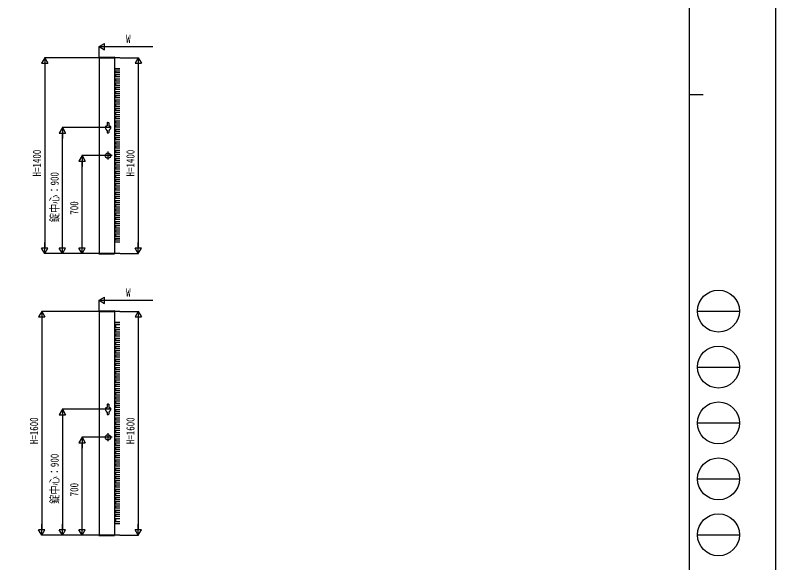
# Model space of a CAD drawing. Units: millimetres, scale not verified. Extents: x -8410 to 8410, y -5940 to 5940.
# Drawn here: x 2968 to 8410, y -3100 to 816 of the extents above; entities that cross this region are included whole.
import ezdxf
from ezdxf.enums import TextEntityAlignment as Align

# ---------------------------------------------------------------- set-up
doc = ezdxf.new("R2010")
doc.units = ezdxf.units.MM
doc.header["$LTSCALE"] = 30
for name, color, linetype in [('0-3_YKK_A1', 4, 'Continuous'), ('0-4_YKK_D', 6, 'Continuous'), ('0-5_YKK_ZWAK', 7, 'Continuous')]:
    doc.layers.add(name, color=color, linetype=linetype)
doc.styles.add('ＭＳ ゴシック', font='')
doc.styles.get('ＭＳ ゴシック').set_extended_font_data('MS Gothic')

msp = doc.modelspace()

# ---------------------------------------------------------------- linework, layer by layer
at = {"layer": '0-3_YKK_A1'}
for p, q in [((3567.67, 514.66), (3567.54, 512.11)), ((3567.54, 512.11), (3678.54, 512.11)), ((3568.04, 512.11), (3568.04, -887.89)), ((3718.04, 512.11), (3568.04, 512.11)), ((3568.67, 515.61), (3677.41, 515.61)), ((3678.04, 512.11), (3678.04, -887.89)), ((3678.4, 514.66), (3678.54, 512.11)), ((3718.04, 432.11), (3678.04, 432.11)), ((3718.04, 431.01), (3678.04, 431.01)), ((3718.04, 416.01), (3678.04, 416.01)), ((3718.04, 404.31), (3678.04, 404.31)), ((3718.04, 389.31), (3678.04, 389.31)), ((3686.84, 432.11), (3686.84, 431.01)), ((3686.84, 416.01), (3686.84, 404.31)), ((3686.84, 389.31), (3686.84, 374.31)), ((3718.04, 374.31), (3678.04, 374.31)), ((3718.04, 359.31), (3678.04, 359.31)), ((3718.04, 344.31), (3678.04, 344.31)), ((3718.04, 329.31), (3678.04, 329.31)), ((3686.84, 359.31), (3686.84, 344.31)), ((3686.84, 329.31), (3686.84, 314.31)), ((3718.04, 314.31), (3678.04, 314.31)), ((3718.04, 299.31), (3678.04, 299.31)), ((3718.04, 284.31), (3678.04, 284.31)), ((3686.84, 299.31), (3686.84, 284.31)), ((3718.04, 269.31), (3678.04, 269.31)), ((3718.04, 254.31), (3678.04, 254.31)), ((3718.04, 239.31), (3678.04, 239.31)), ((3718.04, 224.31), (3678.04, 224.31)), ((3686.84, 269.31), (3686.84, 254.31)), ((3686.84, 239.31), (3686.84, 224.31)), ((3718.04, 209.31), (3678.04, 209.31)), ((3718.04, 194.31), (3678.04, 194.31)), ((3718.04, 179.31), (3678.04, 179.31)), ((3718.04, 164.31), (3678.04, 164.31)), ((3686.84, 209.31), (3686.84, 194.31)), ((3686.84, 179.31), (3686.84, 164.31)), ((3718.04, 149.31), (3678.04, 149.31)), ((3718.04, 134.31), (3678.04, 134.31)), ((3718.04, 119.31), (3678.04, 119.31)), ((3686.84, 149.31), (3686.84, 134.31)), ((3686.84, 119.31), (3686.84, 104.31)), ((3718.04, 104.31), (3678.04, 104.31)), ((3718.04, 89.31), (3678.04, 89.31)), ((3718.04, 74.31), (3678.04, 74.31)), ((3718.04, 59.31), (3678.04, 59.31)), ((3686.84, 89.31), (3686.84, 74.31)), ((3686.84, 59.31), (3686.84, 44.31)), ((3654.04, 12.11), (3610.03, 12.11)), ((3614.54, 19.11), (3614.54, 5.11)), ((3619.54, 24.11), (3626.79, 24.11)), ((3626.79, 47.61), (3626.79, 24.11)), ((3628.79, 49.61), (3635.29, 49.61)), ((3637.29, 47.61), (3637.29, 24.11)), ((3637.29, 24.11), (3644.54, 24.11)), ((3649.54, 19.11), (3649.54, 5.11)), ((3718.04, 44.31), (3678.04, 44.31)), ((3718.04, 29.31), (3678.04, 29.31)), ((3718.04, 14.31), (3678.04, 14.31)), ((3686.84, 29.31), (3686.84, 14.31)), ((3626.79, -8.74), (3626.79, -23.39)), ((3628.79, -25.39), (3635.29, -25.39)), ((3637.29, -8.74), (3637.29, -23.39)), ((3718.04, -0.69), (3678.04, -0.69)), ((3718.04, -15.69), (3678.04, -15.69)), ((3718.04, -30.69), (3678.04, -30.69)), ((3718.04, -45.69), (3678.04, -45.69)), ((3686.84, -0.69), (3686.84, -15.69)), ((3686.84, -30.69), (3686.84, -45.69)), ((3718.04, -60.69), (3678.04, -60.69)), ((3718.04, -75.69), (3678.04, -75.69)), ((3718.04, -90.69), (3678.04, -90.69)), ((3718.04, -105.69), (3678.04, -105.69)), ((3686.84, -60.69), (3686.84, -75.69)), ((3686.84, -90.69), (3686.84, -105.69)), ((3632.04, -158.89), (3632.04, -216.89)), ((3718.04, -120.69), (3678.04, -120.69)), ((3718.04, -135.69), (3678.04, -135.69)), ((3718.04, -150.69), (3678.04, -150.69)), ((3686.84, -120.69), (3686.84, -135.69)), ((3686.84, -150.69), (3686.84, -165.69)), ((3661.04, -187.89), (3603.04, -187.89)), ((3718.04, -165.69), (3678.04, -165.69)), ((3718.04, -180.69), (3678.04, -180.69)), ((3718.04, -195.69), (3678.04, -195.69)), ((3718.04, -210.69), (3678.04, -210.69)), ((3686.84, -180.69), (3686.84, -195.69)), ((3686.84, -210.69), (3686.84, -225.69)), ((3718.04, -225.69), (3678.04, -225.69)), ((3718.04, -240.69), (3678.04, -240.69)), ((3718.04, -255.69), (3678.04, -255.69)), ((3718.04, -270.69), (3678.04, -270.69)), ((3686.84, -240.69), (3686.84, -255.69)), ((3686.84, -270.69), (3686.84, -285.69)), ((3718.04, -285.69), (3678.04, -285.69)), ((3718.04, -300.69), (3678.04, -300.69)), ((3718.04, -315.69), (3678.04, -315.69)), ((3686.84, -300.69), (3686.84, -315.69)), ((3718.04, -330.69), (3678.04, -330.69)), ((3718.04, -345.69), (3678.04, -345.69)), ((3718.04, -360.69), (3678.04, -360.69)), ((3718.04, -375.69), (3678.04, -375.69)), ((3686.84, -330.69), (3686.84, -345.69)), ((3686.84, -360.69), (3686.84, -375.69)), ((3718.04, -390.69), (3678.04, -390.69)), ((3718.04, -405.69), (3678.04, -405.69)), ((3718.04, -420.69), (3678.04, -420.69)), ((3686.84, -390.69), (3686.84, -405.69)), ((3686.84, -420.69), (3686.84, -435.69)), ((3718.04, -435.69), (3678.04, -435.69)), ((3718.04, -450.69), (3678.04, -450.69)), ((3718.04, -465.69), (3678.04, -465.69)), ((3718.04, -480.69), (3678.04, -480.69)), ((3686.84, -450.69), (3686.84, -465.69)), ((3686.84, -480.69), (3686.84, -495.69)), ((3718.04, -495.69), (3678.04, -495.69)), ((3718.04, -510.69), (3678.04, -510.69)), ((3718.04, -525.69), (3678.04, -525.69)), ((3718.04, -540.69), (3678.04, -540.69)), ((3686.84, -510.69), (3686.84, -525.69)), ((3686.84, -540.69), (3686.84, -555.69)), ((3718.04, -555.69), (3678.04, -555.69)), ((3718.04, -570.69), (3678.04, -570.69)), ((3718.04, -585.69), (3678.04, -585.69)), ((3686.84, -570.69), (3686.84, -585.69)), ((3718.04, -600.69), (3678.04, -600.69)), ((3718.04, -615.69), (3678.04, -615.69)), ((3718.04, -630.69), (3678.04, -630.69)), ((3718.04, -645.69), (3678.04, -645.69)), ((3686.84, -600.69), (3686.84, -615.69)), ((3686.84, -630.69), (3686.84, -645.69)), ((3718.04, -660.69), (3678.04, -660.69)), ((3718.04, -675.69), (3678.04, -675.69)), ((3718.04, -690.69), (3678.04, -690.69)), ((3718.04, -705.69), (3678.04, -705.69)), ((3686.84, -660.69), (3686.84, -675.69)), ((3686.84, -690.69), (3686.84, -705.69)), ((3718.04, -720.69), (3678.04, -720.69)), ((3718.04, -735.69), (3678.04, -735.69)), ((3718.04, -750.69), (3678.04, -750.69)), ((3686.84, -720.69), (3686.84, -735.69)), ((3686.84, -750.69), (3686.84, -765.69)), ((3718.04, -765.69), (3678.04, -765.69)), ((3718.04, -780.69), (3678.04, -780.69)), ((3718.04, -792.39), (3678.04, -792.39)), ((3718.04, -807.39), (3678.04, -807.39)), ((3718.04, -807.89), (3678.04, -807.89)), ((3686.84, -780.69), (3686.84, -792.39)), ((3686.84, -807.39), (3686.84, -807.89)), ((3567.54, -887.89), (3678.54, -887.89)), ((3567.67, -890.45), (3567.54, -887.9)), ((3718.04, -887.89), (3568.04, -887.89)), ((3568.67, -891.39), (3677.41, -891.39)), ((3678.4, -890.45), (3678.54, -887.9)), ((3567.67, -1299.72), (3567.54, -1302.27)), ((3567.54, -1302.27), (3678.54, -1302.27)), ((3568.04, -1302.27), (3568.04, -2902.27)), ((3718.04, -1302.27), (3568.04, -1302.27)), ((3568.67, -1298.77), (3677.41, -1298.77)), ((3678.04, -1302.27), (3678.04, -2902.27)), ((3678.4, -1299.72), (3678.54, -1302.27)), ((3718.04, -1382.27), (3678.04, -1382.27)), ((3718.04, -1383.37), (3678.04, -1383.37)), ((3718.04, -1398.37), (3678.04, -1398.37)), ((3686.84, -1382.27), (3686.84, -1383.37)), ((3686.84, -1398.37), (3686.84, -1420.07)), ((3718.04, -1420.07), (3678.04, -1420.07)), ((3718.04, -1435.07), (3678.04, -1435.07)), ((3718.04, -1450.07), (3678.04, -1450.07)), ((3718.04, -1465.07), (3678.04, -1465.07)), ((3686.84, -1435.07), (3686.84, -1450.07)), ((3686.84, -1465.07), (3686.84, -1480.07)), ((3718.04, -1480.07), (3678.04, -1480.07)), ((3718.04, -1495.07), (3678.04, -1495.07)), ((3718.04, -1510.07), (3678.04, -1510.07)), ((3686.84, -1495.07), (3686.84, -1510.07)), ((3718.04, -1525.07), (3678.04, -1525.07)), ((3718.04, -1540.07), (3678.04, -1540.07)), ((3718.04, -1555.07), (3678.04, -1555.07)), ((3718.04, -1570.07), (3678.04, -1570.07)), ((3686.84, -1525.07), (3686.84, -1540.07)), ((3686.84, -1555.07), (3686.84, -1570.07)), ((3718.04, -1585.07), (3678.04, -1585.07)), ((3718.04, -1600.07), (3678.04, -1600.07)), ((3718.04, -1615.07), (3678.04, -1615.07)), ((3718.04, -1630.07), (3678.04, -1630.07)), ((3686.84, -1585.07), (3686.84, -1600.07)), ((3686.84, -1615.07), (3686.84, -1630.07)), ((3718.04, -1645.07), (3678.04, -1645.07)), ((3718.04, -1660.07), (3678.04, -1660.07)), ((3718.04, -1675.07), (3678.04, -1675.07)), ((3686.84, -1645.07), (3686.84, -1660.07)), ((3686.84, -1675.07), (3686.84, -1690.07)), ((3718.04, -1690.07), (3678.04, -1690.07)), ((3718.04, -1705.07), (3678.04, -1705.07)), ((3718.04, -1720.07), (3678.04, -1720.07)), ((3718.04, -1735.07), (3678.04, -1735.07)), ((3686.84, -1705.07), (3686.84, -1720.07)), ((3686.84, -1735.07), (3686.84, -1750.07)), ((3718.04, -1750.07), (3678.04, -1750.07)), ((3718.04, -1765.07), (3678.04, -1765.07)), ((3718.04, -1780.07), (3678.04, -1780.07)), ((3718.04, -1795.07), (3678.04, -1795.07)), ((3686.84, -1765.07), (3686.84, -1780.07)), ((3686.84, -1795.07), (3686.84, -1810.07)), ((3718.04, -1810.07), (3678.04, -1810.07)), ((3718.04, -1825.07), (3678.04, -1825.07)), ((3718.04, -1840.07), (3678.04, -1840.07)), ((3686.84, -1825.07), (3686.84, -1840.07)), ((3718.04, -1855.07), (3678.04, -1855.07)), ((3718.04, -1870.07), (3678.04, -1870.07)), ((3718.04, -1885.07), (3678.04, -1885.07)), ((3718.04, -1900.07), (3678.04, -1900.07)), ((3686.84, -1855.07), (3686.84, -1870.07)), ((3686.84, -1885.07), (3686.84, -1900.07)), ((3718.04, -1915.07), (3678.04, -1915.07)), ((3718.04, -1930.07), (3678.04, -1930.07)), ((3718.04, -1945.07), (3678.04, -1945.07)), ((3686.84, -1915.07), (3686.84, -1930.07)), ((3686.84, -1945.07), (3686.84, -1960.07)), ((3654.04, -2002.27), (3610.03, -2002.27)), ((3614.54, -1995.27), (3614.54, -2009.27)), ((3619.54, -1990.27), (3626.79, -1990.27)), ((3626.79, -1966.77), (3626.79, -1990.27)), ((3628.79, -1964.77), (3635.29, -1964.77)), ((3637.29, -1966.77), (3637.29, -1990.27)), ((3637.29, -1990.27), (3644.54, -1990.27)), ((3649.54, -1995.27), (3649.54, -2009.27)), ((3718.04, -1960.07), (3678.04, -1960.07)), ((3718.04, -1975.07), (3678.04, -1975.07)), ((3718.04, -1990.07), (3678.04, -1990.07)), ((3718.04, -2005.07), (3678.04, -2005.07)), ((3686.84, -1975.07), (3686.84, -1990.07)), ((3686.84, -2005.07), (3686.84, -2020.07)), ((3626.79, -2023.11), (3626.79, -2037.77)), ((3628.79, -2039.77), (3635.29, -2039.77)), ((3637.29, -2023.11), (3637.29, -2037.77)), ((3718.04, -2020.07), (3678.04, -2020.07)), ((3718.04, -2035.07), (3678.04, -2035.07)), ((3718.04, -2050.07), (3678.04, -2050.07)), ((3718.04, -2065.07), (3678.04, -2065.07)), ((3686.84, -2035.07), (3686.84, -2050.07)), ((3686.84, -2065.07), (3686.84, -2080.07)), ((3718.04, -2080.07), (3678.04, -2080.07)), ((3718.04, -2095.07), (3678.04, -2095.07)), ((3718.04, -2110.07), (3678.04, -2110.07)), ((3686.84, -2095.07), (3686.84, -2110.07)), ((3632.04, -2173.27), (3632.04, -2231.27)), ((3718.04, -2125.07), (3678.04, -2125.07)), ((3718.04, -2140.07), (3678.04, -2140.07)), ((3718.04, -2155.07), (3678.04, -2155.07)), ((3718.04, -2170.07), (3678.04, -2170.07)), ((3686.84, -2125.07), (3686.84, -2140.07)), ((3686.84, -2155.07), (3686.84, -2170.07)), ((3661.04, -2202.27), (3603.04, -2202.27)), ((3718.04, -2185.07), (3678.04, -2185.07)), ((3718.04, -2200.07), (3678.04, -2200.07)), ((3718.04, -2215.07), (3678.04, -2215.07)), ((3718.04, -2230.07), (3678.04, -2230.07)), ((3686.84, -2185.07), (3686.84, -2200.07)), ((3686.84, -2215.07), (3686.84, -2230.07)), ((3718.04, -2245.07), (3678.04, -2245.07)), ((3718.04, -2260.07), (3678.04, -2260.07)), ((3718.04, -2275.07), (3678.04, -2275.07)), ((3686.84, -2245.07), (3686.84, -2260.07)), ((3686.84, -2275.07), (3686.84, -2290.07)), ((3718.04, -2290.07), (3678.04, -2290.07)), ((3718.04, -2305.07), (3678.04, -2305.07)), ((3718.04, -2320.07), (3678.04, -2320.07)), ((3718.04, -2335.07), (3678.04, -2335.07)), ((3686.84, -2305.07), (3686.84, -2320.07)), ((3686.84, -2335.07), (3686.84, -2350.07)), ((3718.04, -2350.07), (3678.04, -2350.07)), ((3718.04, -2365.07), (3678.04, -2365.07)), ((3718.04, -2380.07), (3678.04, -2380.07)), ((3686.84, -2365.07), (3686.84, -2380.07)), ((3718.04, -2395.07), (3678.04, -2395.07)), ((3718.04, -2410.07), (3678.04, -2410.07)), ((3718.04, -2425.07), (3678.04, -2425.07)), ((3718.04, -2440.07), (3678.04, -2440.07)), ((3686.84, -2395.07), (3686.84, -2410.07)), ((3686.84, -2425.07), (3686.84, -2440.07)), ((3718.04, -2455.07), (3678.04, -2455.07)), ((3718.04, -2470.07), (3678.04, -2470.07)), ((3718.04, -2485.07), (3678.04, -2485.07)), ((3718.04, -2500.07), (3678.04, -2500.07)), ((3686.84, -2455.07), (3686.84, -2470.07)), ((3686.84, -2485.07), (3686.84, -2500.07)), ((3718.04, -2515.07), (3678.04, -2515.07)), ((3718.04, -2530.07), (3678.04, -2530.07)), ((3718.04, -2545.07), (3678.04, -2545.07)), ((3686.84, -2515.07), (3686.84, -2530.07)), ((3686.84, -2545.07), (3686.84, -2560.07)), ((3718.04, -2560.07), (3678.04, -2560.07)), ((3718.04, -2575.07), (3678.04, -2575.07)), ((3718.04, -2590.07), (3678.04, -2590.07)), ((3718.04, -2605.07), (3678.04, -2605.07)), ((3686.84, -2575.07), (3686.84, -2590.07)), ((3686.84, -2605.07), (3686.84, -2620.07)), ((3718.04, -2620.07), (3678.04, -2620.07)), ((3718.04, -2635.07), (3678.04, -2635.07)), ((3718.04, -2650.07), (3678.04, -2650.07)), ((3718.04, -2665.07), (3678.04, -2665.07)), ((3686.84, -2635.07), (3686.84, -2650.07)), ((3686.84, -2665.07), (3686.84, -2680.07)), ((3718.04, -2680.07), (3678.04, -2680.07)), ((3718.04, -2695.07), (3678.04, -2695.07)), ((3718.04, -2710.07), (3678.04, -2710.07)), ((3686.84, -2695.07), (3686.84, -2710.07)), ((3718.04, -2725.07), (3678.04, -2725.07)), ((3718.04, -2740.07), (3678.04, -2740.07)), ((3718.04, -2755.07), (3678.04, -2755.07)), ((3718.04, -2770.07), (3678.04, -2770.07)), ((3686.84, -2725.07), (3686.84, -2740.07)), ((3686.84, -2755.07), (3686.84, -2770.07)), ((3718.04, -2785.07), (3678.04, -2785.07)), ((3718.04, -2806.77), (3678.04, -2806.77)), ((3718.04, -2821.77), (3678.04, -2821.77)), ((3718.04, -2822.27), (3678.04, -2822.27)), ((3686.84, -2785.07), (3686.84, -2806.77)), ((3686.84, -2821.77), (3686.84, -2822.27)), ((3567.54, -2902.27), (3678.54, -2902.27)), ((3567.67, -2904.82), (3567.54, -2902.27)), ((3718.04, -2902.27), (3568.04, -2902.27)), ((3568.67, -2905.77), (3677.41, -2905.77)), ((3678.4, -2904.82), (3678.54, -2902.27))]:
    msp.add_line(p, q, dxfattribs=at)
for centre in [(3632.04, -187.89), (3632.04, -2202.27)]:
    msp.add_circle(centre, 19, dxfattribs=at)
for centre, radius, start, end in [((3568.67, 514.61), 1, 90, 177), ((3677.41, 514.61), 1, 3, 90), ((3619.54, 19.11), 5, 90, 180), ((3619.54, 5.11), 5, 180, 270), ((3632.04, 2.55), 12.5, 191.55262, 245.16541), ((3628.79, 47.61), 2, 90, 180), ((3635.29, 47.61), 2, 0, 90), ((3632.04, 2.61), 12.5, 294.83459, 348.44738), ((3632.04, 2.55), 12.5, 294.83459, 348.44738), ((3644.54, 19.11), 5, 0, 90), ((3644.54, 5.11), 5, 270, 0), ((3628.79, -23.39), 2, 180, 270), ((3635.29, -23.39), 2, 270, 0), ((3568.67, -890.39), 1, 183, 270), ((3677.41, -890.39), 1, 270, 357), ((3568.67, -1299.77), 1, 90, 177), ((3677.41, -1299.77), 1, 3, 90), ((3619.54, -1995.27), 5, 90, 180), ((3619.54, -2009.27), 5, 180, 270), ((3628.79, -1966.77), 2, 90, 180), ((3635.29, -1966.77), 2, 0, 90), ((3644.54, -1995.27), 5, 0, 90), ((3644.54, -2009.27), 5, 270, 0), ((3632.04, -2011.83), 12.5, 191.55262, 245.16541), ((3628.79, -2037.77), 2, 180, 270), ((3635.29, -2037.77), 2, 270, 0), ((3632.04, -2011.77), 12.5, 294.83459, 348.44738), ((3632.04, -2011.83), 12.5, 294.83459, 348.44738), ((3568.67, -2904.77), 1, 183, 270), ((3677.41, -2904.77), 1, 270, 357)]:
    msp.add_arc(centre, radius, start, end, dxfattribs=at)
at = {"layer": '0-4_YKK_D'}
for p, q in [((3568.04, 592.03), (3607.01, 614.53)), ((3607.01, 569.53), (3607.01, 614.53)), ((3568.04, 514.11), (3568.04, 593.03)), ((3568.04, 592.03), (3607.01, 569.53)), ((3568.04, 592.03), (3645.98, 592.03)), ((3613.04, 592.03), (3953.27, 592.03)), ((3179.69, 512.11), (3157.19, 473.13)), ((3566.04, 512.11), (3178.69, 512.11)), ((3179.69, 512.11), (3202.19, 473.13)), ((3179.69, 512.11), (3179.69, 434.16)), ((3720.04, 512.11), (3849.46, 512.11)), ((3848.46, 512.11), (3825.96, 473.13)), ((3848.46, 512.11), (3870.96, 473.13)), ((3848.46, 512.11), (3848.46, 434.16)), ((3157.19, 473.13), (3202.19, 473.13)), ((3179.69, 467.11), (3179.69, -842.89)), ((3825.96, 473.13), (3870.96, 473.13)), ((3848.46, 467.11), (3848.46, -842.89)), ((3305.8, 12.11), (3283.3, -26.87)), ((3608.03, 12.11), (3304.8, 12.11)), ((3305.8, 12.11), (3328.3, -26.87)), ((3305.8, 12.11), (3305.8, -65.84)), ((3283.3, -26.87), (3328.3, -26.87)), ((3305.8, -842.89), (3305.8, -32.89)), ((3446.27, -187.89), (3423.77, -226.87)), ((3601.04, -187.89), (3445.27, -187.89)), ((3446.27, -187.89), (3468.77, -226.87)), ((3446.27, -187.89), (3446.27, -265.84)), ((3423.77, -226.87), (3468.77, -226.87)), ((3446.27, -842.89), (3446.27, -232.89)), ((3179.69, -887.89), (3179.69, -809.95)), ((3305.8, -887.89), (3305.8, -809.95)), ((3446.27, -887.89), (3446.27, -809.95)), ((3848.46, -887.89), (3848.46, -809.95)), ((3179.69, -887.89), (3157.19, -848.92)), ((3202.19, -848.92), (3157.19, -848.92)), ((3179.69, -887.89), (3202.19, -848.92)), ((3305.8, -887.89), (3283.3, -848.92)), ((3328.3, -848.92), (3283.3, -848.92)), ((3305.8, -887.89), (3328.3, -848.92)), ((3446.27, -887.89), (3423.77, -848.92)), ((3468.77, -848.92), (3423.77, -848.92)), ((3446.27, -887.89), (3468.77, -848.92)), ((3848.46, -887.89), (3825.96, -848.92)), ((3870.96, -848.92), (3825.96, -848.92)), ((3848.46, -887.89), (3870.96, -848.92)), ((3566.04, -887.89), (3178.69, -887.89)), ((3566.04, -887.89), (3304.8, -887.89)), ((3566.04, -887.89), (3445.27, -887.89)), ((3720.04, -887.89), (3849.46, -887.89)), ((3568.04, -1222.34), (3607.01, -1199.84)), ((3568.04, -1300.27), (3568.04, -1221.34)), ((3568.04, -1222.34), (3607.01, -1244.84)), ((3568.04, -1222.34), (3645.98, -1222.34)), ((3607.01, -1244.84), (3607.01, -1199.84)), ((3613.04, -1222.34), (3953.27, -1222.34)), ((3158.73, -1302.27), (3136.23, -1341.24)), ((3566.04, -1302.27), (3157.73, -1302.27)), ((3158.73, -1302.27), (3181.23, -1341.24)), ((3158.73, -1302.27), (3158.73, -1380.21)), ((3716.67, -1302.27), (3849.46, -1302.27)), ((3848.46, -1302.27), (3825.96, -1341.24)), ((3848.46, -1302.27), (3870.96, -1341.24)), ((3848.46, -1302.27), (3848.46, -1380.21)), ((3136.23, -1341.24), (3181.23, -1341.24)), ((3158.73, -1347.27), (3158.73, -2857.27)), ((3825.96, -1341.24), (3870.96, -1341.24)), ((3848.46, -1347.27), (3848.46, -2857.27)), ((3305.8, -2002.27), (3283.3, -2041.24)), ((3608.03, -2002.27), (3304.8, -2002.27)), ((3305.8, -2002.27), (3328.3, -2041.24)), ((3305.8, -2002.27), (3305.8, -2080.21)), ((3283.3, -2041.24), (3328.3, -2041.24)), ((3305.8, -2047.27), (3305.8, -2857.27)), ((3446.27, -2202.27), (3423.77, -2241.24)), ((3601.04, -2202.27), (3445.27, -2202.27)), ((3446.27, -2202.27), (3468.77, -2241.24)), ((3446.27, -2202.27), (3446.27, -2280.21)), ((3423.77, -2241.24), (3468.77, -2241.24)), ((3446.27, -2857.27), (3446.27, -2247.27)), ((3158.73, -2902.27), (3158.73, -2824.33)), ((3305.8, -2902.27), (3305.8, -2824.33)), ((3446.27, -2902.27), (3446.27, -2824.33)), ((3848.46, -2902.27), (3848.46, -2824.33)), ((3158.73, -2902.27), (3136.23, -2863.3)), ((3181.23, -2863.3), (3136.23, -2863.3)), ((3158.73, -2902.27), (3181.23, -2863.3)), ((3305.8, -2902.27), (3283.3, -2863.3)), ((3328.3, -2863.3), (3283.3, -2863.3)), ((3305.8, -2902.27), (3328.3, -2863.3)), ((3446.27, -2902.27), (3423.77, -2863.3)), ((3468.77, -2863.3), (3423.77, -2863.3)), ((3446.27, -2902.27), (3468.77, -2863.3)), ((3848.46, -2902.27), (3825.96, -2863.3)), ((3870.96, -2863.3), (3825.96, -2863.3)), ((3848.46, -2902.27), (3870.96, -2863.3)), ((3566.04, -2902.27), (3157.73, -2902.27)), ((3566.04, -2902.27), (3304.8, -2902.27)), ((3566.04, -2902.27), (3445.27, -2902.27)), ((3716.67, -2902.27), (3849.46, -2902.27))]:
    msp.add_line(p, q, dxfattribs=at)
at = {"layer": '0-5_YKK_ZWAK'}
for p, q in [((7790.04, 5550), (7790.04, -5050)), ((7790.04, 250), (7890.04, 250)), ((7850.04, -1300), (8150.04, -1300)), ((7850.04, -1700), (8150.04, -1700)), ((7850.04, -2100), (8150.04, -2100)), ((7850.04, -2500), (8150.04, -2500)), ((7850.04, -2900), (8150.04, -2900))]:
    msp.add_line(p, q, dxfattribs=at)
msp.add_lwpolyline([(-8410, -5940), (8410, -5940), (8410, 5940), (-8410, 5940)], close=True, dxfattribs=at)
for centre in [(8000.04, -1300), (8000.04, -1700), (8000.04, -2100), (8000.04, -2500), (8000.04, -2900)]:
    msp.add_circle(centre, 150, dxfattribs=at)

# ---------------------------------------------------------------- texts
at = {"layer": '0-4_YKK_D', "style": 'ＭＳ ゴシック', "width": 0.8}
for p in [(3761.82, 601.03), (3761.82, -1213.34)]:
    msp.add_text('W', height=58.65, dxfattribs=at).set_placement(p, align=Align.BOTTOM_LEFT)
for s, p in [('H=1400', (3170.69, -337.23)), ('H=1400', (3839.46, -337.23)), ('錠中心：900', (3296.8, -664.03)), ('700', (3437.27, -610.43)), ('H=1600', (3149.73, -2251.6)), ('H=1600', (3839.46, -2251.6)), ('錠中心：900', (3296.8, -2678.4)), ('700', (3437.27, -2624.8))]:
    msp.add_text(s, height=58.65, rotation=90, dxfattribs=at).set_placement(p, align=Align.BOTTOM_LEFT)

doc.saveas('drawing.dxf')
